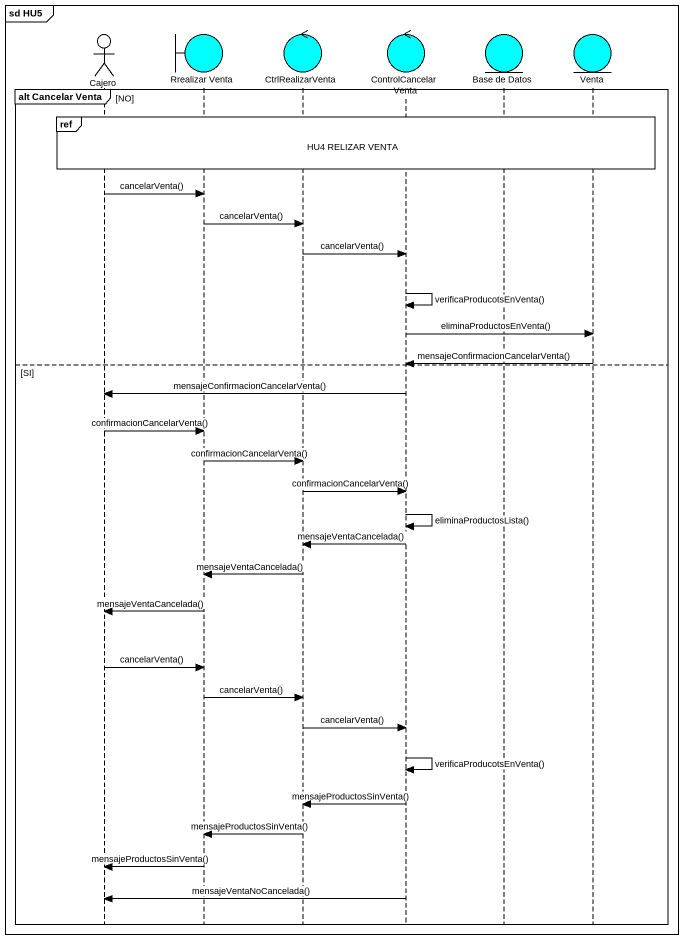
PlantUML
@startuml
mainframe sd HU5
hide footbox
actor Cajero #FFFFFF
boundary "Rrealizar Venta" as Rrealizar_Venta #00FFFF
control CtrlRealizarVenta #00FFFF
control ControlCancelarVenta #00FFFF
entity "Base de Datos" as Base_de_Datos #00FFFF
entity Venta #00FFFF

group alt Cancelar Venta [NO]
  ref over Cajero, Rrealizar_Venta, CtrlRealizarVenta, ControlCancelarVenta, Base_de_Datos, Venta : HU4 RELIZAR VENTA
  Cajero -> Rrealizar_Venta : cancelarVenta()
  Rrealizar_Venta -> CtrlRealizarVenta : cancelarVenta()
  CtrlRealizarVenta -> ControlCancelarVenta : cancelarVenta()
  ControlCancelarVenta -> ControlCancelarVenta : verificaProducotsEnVenta()
  ControlCancelarVenta -> Venta : eliminaProductosEnVenta()
  Venta -> ControlCancelarVenta : mensajeConfirmacionCancelarVenta()
else SI
  ControlCancelarVenta -> Cajero : mensajeConfirmacionCancelarVenta()
  Cajero -> Rrealizar_Venta : confirmacionCancelarVenta()
  Rrealizar_Venta -> CtrlRealizarVenta : confirmacionCancelarVenta()
  CtrlRealizarVenta -> ControlCancelarVenta : confirmacionCancelarVenta()
  ControlCancelarVenta -> ControlCancelarVenta : eliminaProductosLista()
  ControlCancelarVenta -> CtrlRealizarVenta : mensajeVentaCancelada()
  CtrlRealizarVenta -> Rrealizar_Venta : mensajeVentaCancelada()
  Rrealizar_Venta -> Cajero : mensajeVentaCancelada()
  Cajero -> Rrealizar_Venta : cancelarVenta()
  Rrealizar_Venta -> CtrlRealizarVenta : cancelarVenta()
  CtrlRealizarVenta -> ControlCancelarVenta : cancelarVenta()
  ControlCancelarVenta -> ControlCancelarVenta : verificaProducotsEnVenta()
  ControlCancelarVenta -> CtrlRealizarVenta : mensajeProductosSinVenta()
  CtrlRealizarVenta -> Rrealizar_Venta : mensajeProductosSinVenta()
  Rrealizar_Venta -> Cajero : mensajeProductosSinVenta()
  ControlCancelarVenta -> Cajero : mensajeVentaNoCancelada()
end
@enduml
